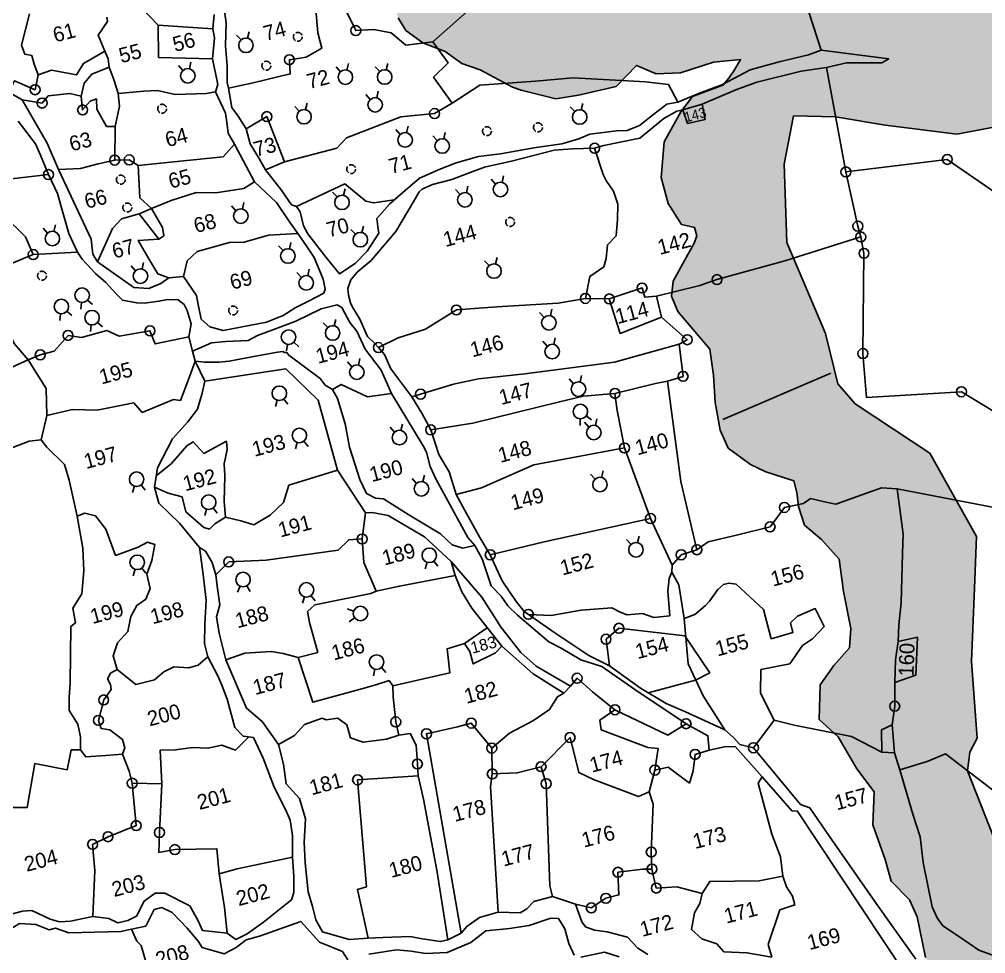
# Model space of a CAD drawing. Header units: metres. Extents: x 330208 to 336301, y 1796835 to 1802785.
# Drawn here: x 332961 to 334182, y 1799019 to 1800199 of the extents above; entities that cross this region are included whole.
import ezdxf
from ezdxf.enums import TextEntityAlignment as Align

# ---------------------------------------------------------------- set-up
doc = ezdxf.new("R2010")
doc.units = ezdxf.units.M
doc.header["$MEASUREMENT"] = 0
doc.linetypes.add('ACAD_ISO02W100', pattern=[15, 12, -3])
for name, color, linetype in [('OFF', 1, 'Continuous'), ('OTHERS', 1, 'Continuous'), ('POLY_HATCH', 12, 'Continuous'), ('POLY_PARCEL', 6, 'Continuous'), ('POLY_WATER', 4, 'Continuous'), ('SYM_ARROW', 1, 'Continuous'), ('SYM_STONE', 1, 'Continuous'), ('SYM_WELL', 1, 'Continuous'), ('TEXT_PARCEL', 7, 'Continuous')]:
    doc.layers.add(name, color=color, linetype=linetype)
doc.styles.get("Standard").update_dxf_attribs({"font": 'simplex.shx'})
doc.styles.add('TEXT_MAP', font='', dxfattribs={"height": 0.4})
doc.styles.get('TEXT_MAP').set_extended_font_data('Kruti Dev 050')
doc.dimstyles.get("Standard").update_dxf_attribs({"dimtxt": 0.18, "dimasz": 0.18, "dimexe": 0.18, "dimexo": 0.0625, "dimgap": 0.09, "dimtad": 0, "dimtih": 1, "dimtoh": 1, "dimdec": 4, "dimzin": 0, "dimdsep": 46, "dimtxsty": 'Standard', "dimcen": 0.09, "dimadec": 0, "dimazin": 0, "dimtfac": 1, "dimtdec": 4, "dimtofl": 0, "dimtmove": 0, "dimatfit": 3, "dimfxl": 0, "dimtolj": 1, "dimtzin": 0, "dimarcsym": 0})

# ---------------------------------------------------------------- blocks, each defined once
blk = doc.blocks.new('MOTWELL')
for points in [[(-0.154, 0.296), (-0.08, 0.155)], [(0.154, 0.296), (0.08, 0.155)]]:
    blk.add_lwpolyline(points)
blk.add_circle((0, 0), 0.174)
blk = doc.blocks.new('KACCHAWELL')
at = {"linetype": 'ACAD_ISO02W100', "ltscale": 0.03}
blk.add_circle((0, 0), 0.213, dxfattribs=at)
blk = doc.blocks.new('STONE')
blk.add_circle((0, 0), 0.0851)
blk = doc.blocks.new('GFG')
at = {"layer": 'POLY_HATCH'}
h = blk.add_hatch(dxfattribs=at)
h.set_pattern_fill('ZIGZAG', color=256, scale=30, style=0)
h.set_pattern_definition([(0, (2472.3993, 7146.2844), (3.75, 3.75), [3.75, -3.75]), (90, (2476.1493, 7146.2844), (-3.75, 3.75), [3.75, -3.75])])
h.paths.add_polyline_path([(2864.68, 7204.85), (2865.48, 7208.42), (2860.82, 7214.24), (2854.23, 7222.5), (2850.22, 7224.7), (2847.11, 7227.41), (2837.25, 7237.33), (2831.07, 7246.27), (2826.78, 7253.97), (2825.36, 7259.27), (2824.58, 7267.92), (2824.07, 7278.26), (2823.29, 7286.34), (2816.82, 7297.96), (2814.36, 7304.04), (2809.7, 7311.46), (2805.82, 7321.93), (2804.85, 7330.38), (2805.69, 7332.46), (2806.98, 7333.88), (2808.67, 7342.92), (2811.25, 7351.32), (2813.06, 7357.26), (2810.22, 7368.32), (2803.1, 7376.33), (2801.68, 7379.18), (2801.81, 7385.38), (2800.12, 7397.08), (2802.19, 7406.25), (2804.77, 7411.55), (2809.61, 7410.16), (2815.12, 7407.67), (2823.14, 7404.44), (2829.99, 7403.93), (2829.99, 7410.39), (2833.98, 7416.81), (2822.1, 7421.58), (2813.83, 7428.81), (2805.55, 7431.01), (2799.86, 7432.17), (2789.9, 7433.98), (2780.97, 7433.85), (2775.67, 7434.89), (2776.06, 7438.89), (2774.38, 7446.38), (2775.02, 7454.13), (2774.76, 7466.5), (2773.47, 7475.93), (2775.41, 7482.78), (2777.74, 7486.13), (2778.77, 7487.43), (2780.06, 7487.56), (2780.84, 7487.56), (2782, 7487.17), (2788.47, 7483.55), (2798.56, 7475.8), (2801.67, 7473.09), (2802.18, 7472.96), (2802.96, 7473.09), (2803.48, 7473.6), (2804.12, 7475.54), (2804.64, 7483.55), (2806.06, 7489.36), (2806.06, 7490.75), (2805.68, 7495.01), (2802.44, 7501.73), (2801.54, 7506.51), (2799.98, 7510.77), (2795.72, 7517.75), (2794.16, 7519.04), (2789.51, 7522.53), (2784.59, 7526.4), (2775.79, 7533.74), (2771, 7538.26), (2770.23, 7539.43), (2768.67, 7542.79), (2768.42, 7544.21), (2768.67, 7550.28), (2769.84, 7554.93), (2771.52, 7556.87), (2775.01, 7558.16), (2775.92, 7558.93), (2780.19, 7558.93), (2785.88, 7558.42), (2791.44, 7556.35), (2798.94, 7553.9), (2805.02, 7550.54), (2808, 7549.89), (2812.26, 7549.76), (2814.59, 7550.28), (2815.37, 7550.67), (2816.14, 7551.18), (2816.14, 7552.73), (2814.72, 7554.93), (2811.1, 7559.32), (2804.37, 7563.84), (2801.27, 7566.56), (2800.88, 7568.11), (2801.14, 7570.04), (2801.92, 7573.6), (2802.82, 7578.26), (2804.76, 7580.84), (2809.81, 7583.04), (2812.78, 7584.2), (2820.03, 7585.75), (2822.87, 7584.59), (2824.16, 7583.55), (2826.88, 7582.65), (2831.67, 7583.04), (2837.87, 7582.39), (2842.92, 7581.49), (2856.46, 7577.61), (2860.73, 7575.16), (2864.22, 7571.54), (2866.94, 7567.92), (2867.2, 7564.69), (2868.36, 7562.11), (2869.79, 7559.4), (2869.66, 7556.56), (2869.4, 7555.65), (2866.55, 7544.44), (2865.12, 7537.2), (2864.61, 7533.98), (2866.42, 7536.04), (2873.14, 7547.41), (2881.44, 7557.31), (2882.22, 7559.38), (2883.13, 7561.44), (2882.87, 7563.12), (2882.22, 7563.64), (2879.37, 7568.81), (2877.43, 7573.59), (2874.59, 7581.73), (2871.61, 7585.47), (2869.8, 7589.42), (2869.41, 7595.37), (2868.77, 7597.3), (2863.85, 7601.31), (2860.1, 7601.18), (2857.9, 7600.53), (2856.22, 7597.69), (2855.06, 7595.88), (2851.82, 7592.39), (2850.79, 7590.46), (2850.53, 7589.55), (2850.14, 7589.55), (2849.62, 7589.29), (2849.11, 7589.94), (2845.48, 7592.39), (2845.1, 7594.07), (2844.71, 7594.33), (2840.96, 7594.46), (2837.34, 7593.17), (2834.82, 7592.76), (2833.65, 7593.02), (2832.23, 7594.32), (2827.44, 7597.93), (2824.08, 7600.9), (2819.94, 7604.26), (2819.17, 7604.52), (2816.32, 7603.75), (2812.83, 7602.07), (2810.76, 7600.13), (2808.82, 7597.42), (2808.04, 7595.87), (2807.78, 7595.99), (2804.94, 7597.29), (2802.35, 7597.29), (2799.51, 7595.87), (2798.6, 7595.22), (2797.57, 7594.19), (2796.66, 7590.31), (2793.56, 7585.4), (2792.91, 7583.59), (2792.78, 7580.23), (2790.77, 7577.86), (2790, 7576.96), (2787.02, 7575.28), (2786.24, 7574.63), (2784.56, 7572.56), (2780.94, 7572.3), (2777.32, 7571.92), (2772.41, 7568.82), (2767.23, 7568.17), (2757.53, 7557.32), (2754.9, 7551.83), (2754.78, 7550.28), (2754.26, 7544.86), (2754.78, 7540.47), (2755.94, 7538.79), (2758.27, 7536.85), (2759.56, 7534.52), (2759.56, 7532.2), (2760.6, 7528.58), (2761.5, 7528.06), (2767.32, 7525.35), (2771.72, 7523.93), (2777.56, 7520.25), (2780.28, 7518.31), (2780.66, 7515.34), (2779.37, 7511.85), (2779.24, 7509.01), (2781.57, 7506.43), (2782.73, 7505.27), (2784.93, 7504.62), (2788.68, 7504.1), (2792.43, 7503.2), (2793.21, 7502.04), (2793.6, 7500.1), (2793.73, 7498.42), (2795.92, 7494.07), (2796.31, 7492.39), (2795.92, 7491.1), (2795.4, 7490.46), (2793.2, 7491.23), (2792.81, 7491.88), (2783.37, 7496.79), (2777.68, 7498.34), (2774.71, 7500.02), (2771.73, 7499.76), (2769.79, 7498.72), (2767.98, 7497.43), (2767.46, 7495.62), (2766.95, 7493.81), (2766.56, 7491.36), (2765.52, 7488.65), (2763.45, 7484.64), (2763.58, 7479.99), (2764.49, 7475.73), (2764.62, 7474.69), (2763.97, 7472.11), (2763.32, 7470.04), (2762.51, 7467.12), (2763.03, 7464.15), (2763.55, 7461.7), (2764.2, 7460.15), (2763.68, 7457.95), (2763.42, 7456.92), (2763.03, 7454.46), (2763.55, 7451.88), (2764.97, 7449.17), (2765.88, 7447.74), (2765.75, 7446.58), (2763.55, 7444.13), (2762.13, 7441.03), (2761.74, 7438.57), (2762, 7435.01), (2762.51, 7433.33), (2764.07, 7431.39), (2766.39, 7429.71), (2767.95, 7427.78), (2769.89, 7426.48), (2773.12, 7423.51), (2774.03, 7422.87), (2777.78, 7420.8), (2780.49, 7420.54), (2785.15, 7420.41), (2788.12, 7422.22), (2790.16, 7420.64), (2793, 7419.99), (2797.14, 7420.25), (2800.37, 7419.73), (2799.34, 7418.7), (2798.43, 7417.92), (2797.53, 7417.28), (2793.65, 7416.89), (2791.84, 7415.47), (2788.99, 7412.5), (2787.57, 7408.49), (2787.57, 7405.26), (2788.47, 7402.42), (2789.9, 7401.65), (2789.9, 7400.61), (2789.38, 7399.84), (2787.7, 7398.16), (2785.76, 7396.09), (2785.11, 7394.41), (2785.37, 7392.47), (2787.94, 7387.09), (2787.55, 7383.99), (2786.9, 7380.76), (2786.64, 7377.4), (2787.03, 7375.08), (2789.1, 7372.5), (2790.65, 7371.2), (2793.63, 7369.27), (2793.63, 7367.84), (2793.37, 7366.17), (2793.5, 7363.84), (2795.05, 7361.64), (2796.49, 7358.82), (2795.98, 7354.95), (2795.72, 7350.43), (2794.94, 7348.23), (2792.61, 7346.68), (2790.42, 7344.87), (2789.25, 7340.87), (2790.93, 7338.28), (2792.1, 7334.02), (2793.39, 7330.79), (2792.23, 7327.04), (2792.61, 7322.65), (2792.61, 7319.94), (2794.17, 7317.23), (2794.55, 7315.03), (2794.26, 7310.03), (2795.56, 7307.06), (2797.11, 7305.12), (2798.53, 7303.57), (2798.53, 7301.5), (2798.4, 7299.57), (2798.79, 7296.72), (2799.31, 7294.53), (2801.12, 7291.94), (2803.83, 7288.97), (2807.07, 7287.55), (2810.56, 7286.91), (2810.69, 7284.45), (2810.17, 7279.28), (2810.94, 7275.57), (2813.53, 7272.21), (2814.44, 7270.4), (2815.47, 7267.04), (2817.54, 7260.97), (2819.61, 7251.8), (2822.84, 7246.12), (2823.23, 7242.76), (2824.65, 7239.53), (2827.39, 7234.82), (2829.85, 7233.27), (2831.79, 7230.04), (2835.03, 7227.32), (2838, 7225), (2842.66, 7222.93), (2846.93, 7221.64), (2852.05, 7217.7), (2856.97, 7212.28), (2860.85, 7208.66)])
at = {"layer": 'OFF'}
for points in [[(2816.62, 7414.99), (2817.55, 7415.26)], [(2727.45, 7411.96), (2729.19, 7411.67)], [(2727.99, 7404.51), (2727.97, 7402.74)], [(2727.96, 7401.48), (2728.45, 7398.88)]]:
    blk.add_lwpolyline(points, dxfattribs=at)
at = {"layer": 'OTHERS'}
blk.add_lwpolyline([(2776.71, 7356.69), (2775.77, 7351.32), (2776.52, 7347.18), (2778, 7342.58)], dxfattribs=at)
at = {"layer": 'POLY_HATCH'}
for points in [[(2805.82, 7321.93), (2804.85, 7330.38), (2805.69, 7332.46), (2806.98, 7333.88), (2808.67, 7342.92), (2811.25, 7351.32), (2813.06, 7357.26), (2810.22, 7368.32), (2803.1, 7376.33), (2801.68, 7379.18), (2801.81, 7385.38), (2800.12, 7397.08), (2802.19, 7406.25), (2804.77, 7411.55), (2809.61, 7410.16), (2815.12, 7407.67), (2823.14, 7404.44), (2829.99, 7403.93)], [(2762, 7435.01), (2762.51, 7433.33), (2764.07, 7431.39), (2766.39, 7429.71), (2767.95, 7427.78), (2769.89, 7426.48), (2773.12, 7423.51), (2774.03, 7422.87), (2777.78, 7420.8), (2780.49, 7420.54), (2785.15, 7420.41), (2788.12, 7422.22), (2790.16, 7420.64), (2793, 7419.99), (2797.14, 7420.25), (2800.37, 7419.73), (2799.34, 7418.7), (2798.43, 7417.92), (2797.53, 7417.28), (2793.65, 7416.89), (2791.84, 7415.47), (2788.99, 7412.5), (2787.57, 7408.49), (2787.57, 7405.26), (2788.47, 7402.42), (2789.9, 7401.65), (2789.9, 7400.61), (2789.38, 7399.84), (2787.7, 7398.16), (2785.76, 7396.09), (2785.11, 7394.41), (2785.37, 7392.47), (2787.94, 7387.09), (2787.55, 7383.99), (2786.9, 7380.76), (2786.64, 7377.4), (2787.03, 7375.08), (2789.1, 7372.5), (2790.65, 7371.2), (2793.63, 7369.27), (2793.63, 7367.84), (2793.37, 7366.17), (2793.5, 7363.84), (2795.05, 7361.64), (2796.49, 7358.82), (2795.98, 7354.95), (2795.72, 7350.43), (2794.94, 7348.23), (2792.61, 7346.68), (2790.42, 7344.87), (2789.25, 7340.87), (2790.93, 7338.28), (2792.1, 7334.02), (2793.39, 7330.79), (2792.23, 7327.04), (2792.61, 7322.65), (2792.61, 7319.94), (2794.17, 7317.23), (2794.55, 7315.03), (2794.26, 7310.03)]]:
    blk.add_lwpolyline(points, dxfattribs=at)
at = {"layer": 'POLY_PARCEL'}
for points in [[(2719.42, 7446.79), (2717.54, 7443.39), (2717.62, 7442.25), (2718.39, 7441.89), (2718.43, 7440.83), (2718.54, 7439.47)], [(2728.26, 7444.04), (2728.22, 7443.51), (2726.72, 7442.21), (2726.99, 7440.15)], [(2732.55, 7444.12), (2733.95, 7441.53)], [(2749.33, 7444.2), (2749, 7442.64), (2748.55, 7441.31), (2749.33, 7439.42), (2751.56, 7439.19), (2752.79, 7438.97), (2752.23, 7435.74), (2752.23, 7433.85), (2750.11, 7433.29), (2748.11, 7433.51), (2747.77, 7431.85), (2743.2, 7431.96), (2740.19, 7432.07)], [(2765.27, 7431.18), (2762.04, 7431.62), (2760.7, 7433.51), (2758.81, 7434.41), (2756.69, 7434.85), (2756.24, 7437.19), (2756.8, 7438.97), (2757.13, 7443.09)], [(2733.95, 7441.53), (2733.03, 7437.78), (2739.22, 7435.96)], [(2740.18, 7439.42), (2733.95, 7441.53)], [(2714.6, 7438.34), (2715.64, 7439.5), (2717.74, 7437.83), (2718.54, 7439.47)], [(2718.54, 7439.47), (2720.24, 7439.59), (2722.99, 7438.28), (2724.15, 7439.39), (2726.99, 7440.15)], [(2726.99, 7440.15), (2727.13, 7439.16), (2726.99, 7438.17)], [(2722.88, 7435.67), (2721.66, 7436.33), (2719.07, 7436.72), (2718.14, 7436.07), (2715.92, 7437.06)], [(2726.99, 7438.17), (2724.78, 7437.91), (2723.61, 7437.09), (2722.88, 7435.67)], [(2726.99, 7438.17), (2727.16, 7436.47), (2727.25, 7434.85)], [(2765.27, 7431.18), (2770.62, 7433.85), (2775.59, 7437.52)], [(2813.57, 7436.86), (2812.29, 7434.11), (2811.2, 7429.04), (2809.64, 7424.7), (2810, 7418.31)], [(2725.9, 7431.11), (2724.89, 7431.4), (2724.3, 7433.68), (2724.55, 7434.88), (2723.76, 7434.82), (2722.62, 7434.03), (2722.88, 7435.67)], [(2725.9, 7431.11), (2726.99, 7433.34), (2727.25, 7434.85)], [(2727.25, 7434.85), (2730.28, 7434.35), (2731.88, 7434.01), (2733.82, 7433), (2737.44, 7432.16), (2738.58, 7432.05)], [(2724.8, 7427.24), (2725.9, 7431.11)], [(2765.61, 7423.5), (2764.27, 7427.06), (2766.39, 7428.28), (2765.27, 7431.18)], [(2710.53, 7428.51), (2716.69, 7427.59)], [(2717.99, 7427.89), (2720.59, 7427.32), (2722.78, 7427.32), (2724.8, 7427.24)], [(2724.8, 7427.24), (2726.49, 7426.82), (2727.33, 7425.89)], [(2740.97, 7426.84), (2743.76, 7427.61), (2744.43, 7421.83)], [(2727.58, 7420.5), (2726.57, 7422.1), (2727.33, 7425.89)], [(2727.33, 7425.89), (2732.73, 7425.05), (2737.45, 7424.29), (2739.16, 7425.42)], [(2765.61, 7423.5), (2769.4, 7424.72), (2775.97, 7423.5), (2780.43, 7422.72), (2788.68, 7420.04), (2791.24, 7419.04), (2791.8, 7416.7)], [(2712.47, 7418.8), (2712.11, 7421.11), (2710.22, 7424.26), (2707.3, 7423.94)], [(2744.43, 7421.83), (2750.89, 7421.83), (2752.34, 7422.72), (2759.25, 7423.5), (2763.27, 7422.83), (2765.61, 7423.5)], [(2740.31, 7420.43), (2738.88, 7420), (2735.51, 7420.34), (2733.23, 7421.01), (2730.11, 7420.84), (2727.58, 7420.5)], [(2744.43, 7421.83), (2741.98, 7421.49)], [(2725.98, 7420.25), (2723.79, 7420.25), (2722.44, 7419.41), (2719.71, 7415.99)], [(2727.58, 7420.5), (2725.98, 7420.25)], [(2725.98, 7420.25), (2727.5, 7416.72)], [(2727.5, 7416.72), (2728.17, 7416.97), (2728.26, 7417.98), (2727.58, 7420.5)], [(2707.02, 7415.55), (2708, 7416.77), (2708.73, 7418.31), (2712.47, 7418.8)], [(2712.47, 7418.8), (2717.67, 7417.74)], [(2744.44, 7416.28), (2750.73, 7417.44), (2752.63, 7414.8), (2753.48, 7414.34), (2755.95, 7414.06)], [(2727.5, 7416.72), (2725.06, 7417.22), (2725.73, 7414.78), (2726.32, 7412.76), (2727.45, 7411.96)], [(2707.02, 7415.55), (2706.73, 7413.53), (2706.66, 7412.33), (2707.19, 7411.07), (2707.53, 7409.07), (2708.67, 7406.78)], [(2794.54, 7415.72), (2794.45, 7413.85), (2792.26, 7413.94), (2792.13, 7415.64)], [(2809.12, 7403.46), (2810.06, 7416.17)], [(2743.77, 7413.13), (2740.31, 7413.85), (2737.28, 7413.77), (2735.59, 7414.19), (2731.55, 7414.11), (2730.11, 7413.35), (2729.19, 7411.67)], [(2780.75, 7413.91), (2780.93, 7410.6), (2781.12, 7409.73), (2781.61, 7408.37), (2781.71, 7406.71), (2781.22, 7404.96), (2780.54, 7403.11), (2779.27, 7402.33), (2778.69, 7400.78), (2778.2, 7399.9), (2776.25, 7399.22), (2775.08, 7396.79)], [(2694.82, 7408.27), (2696.41, 7407.79), (2698.53, 7406.15), (2699.98, 7406.88), (2703.17, 7406.54), (2705, 7406.15), (2708.67, 7406.78)], [(2708.67, 7406.78), (2710.21, 7406.97), (2711.95, 7406.97), (2714.02, 7408.37), (2715.52, 7407.7), (2718.66, 7407.74), (2719.94, 7406.73), (2723.65, 7406.39), (2723.84, 7404.71), (2727.99, 7404.51)], [(2708.67, 7406.78), (2709.86, 7402.89), (2709.12, 7399.76)], [(2727.97, 7402.74), (2727.96, 7401.48)], [(2808.85, 7395.48), (2808.85, 7396.81), (2809.12, 7403.46)], [(2809.12, 7403.46), (2821.25, 7401.81), (2828.3, 7393.56), (2839.52, 7385), (2843.52, 7386.06), (2848.18, 7386.86), (2852.44, 7386.59), (2854.17, 7386.86), (2856.7, 7388.46), (2858.29, 7388.39)], [(2707.72, 7397.1), (2706.26, 7397.3), (2701.87, 7396.83), (2699.8, 7397.7), (2696.74, 7400.69), (2696.04, 7402.07)], [(2709.12, 7399.76), (2712.25, 7399.65), (2715.09, 7398.81), (2719.57, 7398.54), (2720.26, 7397.18), (2724.26, 7397.7), (2725.05, 7397.39), (2726.84, 7399.86), (2727.96, 7401.48)], [(2727.96, 7401.48), (2727.96, 7401.48)], [(2709.12, 7399.76), (2707.72, 7397.1)], [(2722.76, 7379.79), (2721.18, 7383.22), (2719.39, 7386.15), (2719.39, 7388.16), (2720.32, 7390.3), (2722.97, 7393.2), (2725.27, 7394.7), (2726.77, 7395.84), (2727.77, 7397.56), (2728.45, 7398.88)], [(2775.08, 7396.79), (2771.77, 7397.08), (2764.56, 7398.54), (2759.78, 7399.41), (2755.6, 7398.15), (2752.19, 7397.95), (2749.6, 7397.45)], [(2709.53, 7387.14), (2709.73, 7391.58), (2709.64, 7393.52), (2708.15, 7396.07), (2707.72, 7397.1)], [(2775.08, 7396.79), (2777.83, 7396)], [(2783.37, 7394.87), (2782.01, 7395.11), (2781.96, 7396.27), (2777.83, 7396)], [(2777.83, 7396), (2778.03, 7391.68), (2783.3, 7392.3)], [(2783.37, 7394.87), (2788.73, 7394.77), (2790.89, 7394.94), (2799.31, 7395.06), (2808.85, 7395.48)], [(2827.53, 7355.41), (2827.01, 7356.69), (2820.09, 7368.93), (2818.97, 7371.14), (2815.77, 7374.46), (2804.59, 7376.73), (2805.52, 7381.91), (2808.72, 7393.48), (2808.85, 7395.48)], [(2743, 7394.01), (2744.17, 7394.32), (2746.81, 7392.08), (2749.69, 7391.75)], [(2783.37, 7394.87), (2783.3, 7392.3)], [(2719.93, 7389.39), (2722.1, 7390.38), (2724.39, 7391.96), (2725.24, 7392.23), (2726.13, 7390.54), (2729.13, 7391.26), (2728.95, 7390.29), (2728.16, 7388.71), (2727.9, 7387.31), (2727.02, 7384.33), (2726.67, 7382.48)], [(2783.3, 7392.3), (2785.61, 7388.89), (2784.53, 7388.62)], [(2784.53, 7388.62), (2776.5, 7388.54), (2765.76, 7389.92), (2760.22, 7390.76), (2757.19, 7390.92), (2753.05, 7390.76), (2751.97, 7390.72)], [(2784.53, 7388.62), (2784, 7384.78), (2782.04, 7384.72)], [(2726.67, 7382.48), (2725.26, 7382.05), (2724.47, 7381.61), (2723.86, 7381.96), (2722.28, 7384.33), (2722.28, 7386.17), (2720.78, 7387.05), (2719.39, 7388.16)], [(2702.75, 7359.98), (2703.18, 7361.48), (2703.23, 7363.05), (2702.66, 7364.89), (2703.08, 7366.41), (2703.6, 7368.03), (2705.44, 7374.58), (2706.07, 7374.85), (2706.22, 7376.63), (2707.69, 7378.02), (2708.64, 7380.64), (2709.22, 7383.27), (2709.53, 7387.14)], [(2709.53, 7387.14), (2710.53, 7387.25), (2711.68, 7386.62), (2712.47, 7384.79), (2712.79, 7381.43), (2715.67, 7381.69), (2716.88, 7382.01), (2717.67, 7381.48), (2716.83, 7379.75), (2715.83, 7378.29), (2715.78, 7376.56), (2714.94, 7375.46), (2713.73, 7374.98), (2712.68, 7373.88), (2711.89, 7372.23), (2710.31, 7371.24), (2709.42, 7369.87), (2709.47, 7368.17)], [(2753.13, 7386.32), (2758.21, 7385.81), (2768.89, 7385.62), (2771.84, 7385.54), (2775.59, 7384.89)], [(2726.67, 7382.48), (2728.34, 7381.61), (2729.74, 7380.73), (2731.94, 7381.34), (2733.87, 7382.4), (2735.02, 7384.24), (2741.11, 7384.52)], [(2775.02, 7378.28), (2775.31, 7382.86), (2775.59, 7384.89)], [(2775.59, 7384.89), (2780.57, 7384.78), (2782.04, 7384.72)], [(2782.04, 7384.72), (2780.51, 7372.68), (2780.29, 7364.28)], [(2741.85, 7375.78), (2743.04, 7378.69)], [(2754.12, 7378.06), (2757.22, 7378.05), (2764, 7379.09), (2775.02, 7378.28)], [(2775.87, 7369.31), (2775.02, 7378.28)], [(2723.82, 7376.11), (2725.69, 7377.22), (2730.07, 7376.29), (2738.73, 7375.22), (2738.73, 7375.22), (2740.27, 7376.11), (2741.85, 7375.78)], [(2741.85, 7375.78), (2741.31, 7372.99), (2741.88, 7369.31)], [(2756.2, 7370.02), (2762.83, 7369.86), (2775.87, 7369.31)], [(2730.81, 7364.02), (2733.22, 7364), (2733.2, 7367.71), (2733.29, 7369.05), (2734.36, 7369.62), (2741.19, 7369.19), (2741.88, 7369.31)], [(2741.88, 7369.31), (2744.72, 7369.19), (2751.51, 7368.68)], [(2776.95, 7363.26), (2775.87, 7369.31)], [(2709.47, 7368.17), (2708.58, 7367.95), (2708.08, 7367.39), (2708.24, 7366.66), (2708.18, 7366.03), (2706.98, 7365.06), (2705.75, 7362.86), (2705.82, 7361.82), (2706.79, 7361.41), (2707.95, 7359.92), (2707.95, 7358.88), (2707.49, 7358.2)], [(2720.38, 7366.87), (2719, 7366.19), (2717.84, 7366.16), (2716.14, 7366.76), (2714.82, 7366.47), (2713.49, 7365.85), (2711.17, 7365.85), (2709.47, 7368.17)], [(2805.36, 7365.2), (2803.55, 7365.81), (2801.68, 7365.64), (2797.78, 7365.3), (2796.53, 7365.92), (2795.01, 7366.71), (2794.04, 7366.37), (2792.85, 7366.43), (2791.72, 7366.49), (2789.46, 7364.68), (2785.49, 7364.73), (2781.82, 7364.85), (2780.29, 7364.28)], [(2722.35, 7365.96), (2724.74, 7366.14), (2727.86, 7365.55), (2729.19, 7364.95), (2730.81, 7364.02)], [(2780.29, 7364.28), (2778.31, 7364.17), (2776.95, 7363.26)], [(2800.79, 7347.46), (2801.37, 7349.41), (2802.31, 7351.87), (2803.99, 7357.54), (2804.64, 7359.78), (2804.93, 7361.87), (2805.36, 7365.2)], [(2805.36, 7365.2), (2818.09, 7359.06), (2826.29, 7355.15), (2827.53, 7355.41)], [(2740.88, 7357.82), (2740.63, 7358.56), (2739.11, 7358.49), (2737.52, 7358.42), (2731.15, 7358.38), (2730.81, 7364.02)], [(2776.71, 7362.45), (2776.95, 7363.26)], [(2758.79, 7361.96), (2761.4, 7361.14), (2765.04, 7360.83), (2768.64, 7360.17), (2769.5, 7359.39), (2770.22, 7358.86), (2772.01, 7358.55), (2773.23, 7357.75), (2775.12, 7357.47), (2775.65, 7360.39), (2776.21, 7361.78), (2776.71, 7362.45)], [(2776.71, 7362.45), (2777.1, 7360.75), (2776.71, 7356.69), (2778.08, 7356.83), (2779.59, 7357.55), (2780.15, 7357.93), (2781.49, 7359.02), (2782.3, 7359.44), (2782.96, 7359.41), (2783.77, 7359.07), (2786.19, 7355.32), (2786.17, 7351.68), (2788.84, 7351.74), (2788.87, 7352.94), (2789.91, 7353.5), (2792.19, 7353.83), (2792.69, 7351.5), (2790.94, 7350.41), (2789.6, 7349.94), (2787.54, 7348.23), (2784.03, 7348.43), (2783.25, 7345.7), (2784.01, 7342.19)], [(2750.51, 7360.55), (2753.62, 7361.65)], [(2673.07, 7339.03), (2674.58, 7340.09), (2676.87, 7342.24), (2680.16, 7346.1), (2681.92, 7346.03), (2682.14, 7347.73), (2682.79, 7349.21), (2684.09, 7350.4), (2684.92, 7351.76), (2685.22, 7353.41), (2685.63, 7354.77), (2686.82, 7355.72), (2689.42, 7356.13), (2692.21, 7355.66), (2694.81, 7354.95), (2697.07, 7359.8), (2700.62, 7358.09), (2701.69, 7360.28), (2702.75, 7359.98)], [(2702.75, 7359.98), (2703.17, 7359.03), (2705.54, 7358.56), (2707.49, 7358.2)], [(2740.88, 7357.82), (2747.92, 7357.59), (2748.32, 7360.44), (2750.51, 7360.55)], [(2750.51, 7360.55), (2750.88, 7359.46), (2750.88, 7357.91), (2753.79, 7358.51), (2754.73, 7359.11)], [(2707.49, 7358.2), (2707.73, 7356.02), (2707.73, 7354.54)], [(2711.16, 7353.56), (2711.99, 7357.52), (2713.77, 7357.1), (2715.8, 7356.84), (2717.58, 7356.27), (2719.3, 7356.21), (2720.71, 7355.22), (2722.66, 7356.33)], [(2740.07, 7351.95), (2740.14, 7353.57), (2740.6, 7356.54), (2740.88, 7357.82)], [(2766.62, 7353.49), (2767.02, 7356.7), (2768.85, 7357.57), (2776.27, 7354.68), (2778, 7349.63), (2776.13, 7349.2), (2770.26, 7349.21)], [(2725.87, 7354.56), (2728, 7355.09), (2729.48, 7356.08), (2731.71, 7356.26), (2732.14, 7355.94), (2733.52, 7355.77), (2734.37, 7354.74), (2734.4, 7353.11), (2735.75, 7352.23), (2738.54, 7351.84), (2740.07, 7351.95)], [(2707.73, 7354.54), (2706.9, 7349.51), (2703.29, 7349.09), (2701.27, 7348.68), (2700.74, 7345.57), (2699.08, 7340.3)], [(2711.16, 7353.56), (2707.73, 7354.54)], [(2715.02, 7341.38), (2715.54, 7344.35), (2710.64, 7345.55), (2708.71, 7345.71), (2709.38, 7348), (2711.16, 7353.56)], [(2761.47, 7352.37), (2762.48, 7353.07), (2763.86, 7351.02), (2765.89, 7348.25)], [(2741.06, 7346.64), (2741.35, 7348.03), (2741.79, 7350.23), (2741.43, 7351.77), (2740.07, 7351.95)], [(2750.45, 7347.59), (2752.97, 7348.78), (2756.13, 7349.49), (2758.33, 7350.27), (2759.64, 7351.51), (2760.47, 7351.76)], [(2741.22, 7327.11), (2743.33, 7351.25), (2747.15, 7351.11), (2748.84, 7351.11), (2750.45, 7347.59)], [(2730.3, 7329.39), (2730.57, 7335.35), (2731.67, 7335.35), (2733.94, 7348.03), (2741.06, 7346.64)], [(2768.67, 7340.04), (2769.7, 7342.46), (2768.53, 7342.9), (2763.68, 7346.34), (2763.83, 7347.52), (2765.89, 7348.25)], [(2765.89, 7348.25), (2771.24, 7343.7), (2773.7, 7344.46)], [(2750.45, 7347.59), (2749.72, 7344.58)], [(2800.79, 7347.46), (2803.17, 7347.37), (2801.8, 7343.05), (2799.13, 7342.84)], [(2799.13, 7342.84), (2799.92, 7345.44), (2800.79, 7347.46)], [(2741.06, 7346.64), (2740.99, 7343.78), (2740.33, 7335.13), (2739.48, 7326.75)], [(2755.59, 7343.93), (2759.84, 7346.42), (2759.77, 7342.09), (2761.26, 7340.85), (2765.96, 7337.48), (2767.35, 7337.7)], [(2749.72, 7344.58), (2749.13, 7343.19), (2746.18, 7328.4)], [(2749.72, 7344.58), (2752.65, 7343.93), (2755.59, 7343.93)], [(2755.59, 7343.93), (2755.66, 7341.8), (2752.95, 7329.85), (2752.92, 7328.54)], [(2780.77, 7339.61), (2784.01, 7342.19)], [(2784.01, 7342.19), (2786.18, 7340.96), (2792.47, 7337.93), (2795.51, 7335.18)], [(2797.53, 7338), (2798.4, 7340.09), (2799.13, 7342.84)], [(2715.02, 7341.38), (2714.6, 7337.32), (2714.15, 7334.28)], [(2724.03, 7341.07), (2717.26, 7341.43), (2715.02, 7341.38)], [(2768.67, 7340.04), (2767.35, 7337.7)], [(2775.58, 7340.7), (2773.81, 7340.63), (2773.08, 7338.79), (2772.27, 7337.48), (2770.29, 7339.97), (2768.67, 7340.04)], [(2703.17, 7337.66), (2703.42, 7336.13), (2703.8, 7335.49), (2703.91, 7330.63)], [(2767.35, 7337.7), (2767.43, 7336.16), (2765.74, 7330.66), (2765.3, 7328.68)], [(2795.51, 7335.18), (2796.15, 7337.75), (2797.53, 7338)], [(2796.96, 7334.68), (2797.53, 7338)], [(2780.24, 7323.83), (2780.54, 7326.15), (2780.24, 7329.05), (2780.24, 7335.35), (2780.88, 7335.96)], [(2795.51, 7335.18), (2796.96, 7334.68)], [(2796.96, 7334.68), (2797.05, 7332.55)], [(2840.47, 7311.93), (2838.87, 7313.17), (2837.49, 7312.66), (2830.65, 7315.98), (2824.02, 7319.6), (2822.54, 7319.85), (2812.94, 7324.29), (2807.67, 7326.74), (2802.82, 7333.01), (2800.47, 7332.71), (2797.05, 7332.55)], [(2797.05, 7332.55), (2797.2, 7327.05), (2797.36, 7324.19), (2796.9, 7321.14), (2796.58, 7315.7), (2796.84, 7314.27), (2797.25, 7313.2), (2798.83, 7311.41), (2800.67, 7309.27), (2803.06, 7307.59), (2804.9, 7307.29), (2806.64, 7306.52), (2807.5, 7305.55), (2808.37, 7303.92), (2809.75, 7299.35), (2810.16, 7297.26), (2810.97, 7295.99), (2813.07, 7294.46), (2814.75, 7292.88), (2816.05, 7290.85)], [(2765.3, 7328.68), (2764.2, 7328.97), (2761.26, 7329.34), (2760.68, 7326.7), (2759.06, 7326.7), (2757.08, 7326.04), (2755.37, 7326.93)], [(2765.3, 7328.68), (2765.22, 7326.34), (2767.64, 7325.86), (2770.36, 7324.31)], [(2770.36, 7324.31), (2771.62, 7325.47), (2777.34, 7324.02), (2780.24, 7323.83)], [(2770.36, 7324.31), (2769.78, 7323.24), (2768.9, 7322.31), (2768.02, 7320.46), (2768.95, 7319.05), (2770.51, 7318.02), (2771.1, 7316.9), (2773.73, 7316.08), (2776.46, 7314.79)], [(2776.46, 7314.79), (2776.46, 7316.38), (2778.85, 7320.04), (2780.76, 7320.14), (2780.76, 7321.24), (2780.32, 7322.51), (2780.24, 7323.83)]]:
    blk.add_lwpolyline(points, dxfattribs=at)
blk.add_lwpolyline([(2727.96, 7401.48), (2727.96, 7401.48)], close=True, dxfattribs=at)
at = {"layer": 'POLY_WATER'}
for points in [[(2740.76, 7441.05), (2740.18, 7439.42), (2740.09, 7438.36), (2739.22, 7435.96), (2739.06, 7432.82), (2738.58, 7432.05), (2739.06, 7429.27), (2738.96, 7428.21), (2738.77, 7426.87), (2739.16, 7425.42), (2740.31, 7420.43), (2742.23, 7417.36), (2743.1, 7414.86), (2743.77, 7413.13), (2744.35, 7411.5), (2744.93, 7409.86), (2745.31, 7407.08), (2745.22, 7405.83), (2744.93, 7405.44), (2742.91, 7404.96), (2741.18, 7404.58), (2739.54, 7404.1), (2737.43, 7403.81), (2732.14, 7404.2)], [(2742.21, 7442.2), (2741.93, 7439.73), (2741.13, 7437.06), (2740.72, 7434.72), (2740.21, 7432.77), (2740.19, 7432.07), (2739.97, 7429.74), (2740.45, 7428.54), (2740.97, 7426.84), (2741, 7424.97), (2741.6, 7422.9), (2741.98, 7421.49), (2743.16, 7418.71), (2743.92, 7416.64), (2744.44, 7416.28), (2744.68, 7415.56), (2744.65, 7413.86), (2744.93, 7412.79), (2745.61, 7411.15), (2746.29, 7409.48), (2747.36, 7407.16), (2749.48, 7407.88), (2751.24, 7408.96), (2753.15, 7410.67), (2753.23, 7411.51), (2753.35, 7412.43), (2755.31, 7413.74), (2756.51, 7414.34), (2759.57, 7415.82), (2762.08, 7416.22), (2764.28, 7416.46), (2767.03, 7416.5), (2769.67, 7416.14), (2773.7, 7415.82), (2777.09, 7415.42), (2779.21, 7415.46), (2780.61, 7415.7), (2783.82, 7415.26), (2785.06, 7414.98), (2786.65, 7415.18), (2788.65, 7416.02), (2790.45, 7416.82), (2791.8, 7416.7), (2794.44, 7417.06), (2797.43, 7417.33), (2801.18, 7418.21), (2804.77, 7418.25), (2808.36, 7418.17), (2810, 7418.31), (2817.55, 7415.26)], [(2727.99, 7404.51), (2728.64, 7405.95), (2728.57, 7407.61), (2728.43, 7408.37), (2727.88, 7409.13), (2726.64, 7409.47), (2725.6, 7409.54), (2723.88, 7409.75), (2722.98, 7410.02), (2721.39, 7410.78), (2720.84, 7411.75), (2720.01, 7413.33), (2719.11, 7414.71), (2718, 7416.78), (2717.67, 7417.74), (2717.24, 7420.16), (2717.17, 7423.34), (2717.17, 7425.13), (2716.69, 7427.59), (2716.34, 7430.08), (2716.14, 7431.53), (2714.82, 7434.7)], [(2713.84, 7447.86), (2713.5, 7445.99), (2713.36, 7445.17), (2713.36, 7442.89), (2713.78, 7439.65), (2714.6, 7438.34), (2715.92, 7437.06), (2717.5, 7431.27), (2717.99, 7427.89), (2719.65, 7418.82), (2719.37, 7417.03), (2719.71, 7415.99), (2723.1, 7411.89), (2724.83, 7411.34), (2726.35, 7411.55), (2727.45, 7411.96)], [(2816.62, 7414.99), (2812.55, 7416.09), (2810.06, 7416.17), (2807.02, 7416.5), (2801.55, 7416.59), (2798.9, 7416.35), (2794.54, 7415.72), (2792.13, 7415.64), (2791.39, 7415.7), (2789.67, 7415.22), (2786.28, 7413.67), (2783.7, 7413.85), (2781.88, 7413.94), (2780.75, 7413.91), (2778.16, 7414.5), (2775.99, 7414.92), (2770.89, 7414.95), (2767.41, 7415.07), (2765.27, 7414.89), (2763.25, 7414.65), (2760.84, 7414.68), (2759.52, 7414.46), (2759.1, 7414.23), (2758.18, 7413.34), (2755.18, 7410.36), (2751.42, 7407.74), (2749.43, 7406.82), (2748.47, 7406.14), (2747.85, 7405.22), (2747.73, 7404.45), (2747.73, 7403.5), (2747.85, 7402.93), (2748.32, 7401.31), (2748.68, 7399.05), (2749.3, 7398.04), (2749.6, 7397.45), (2750.1, 7396.44), (2750.37, 7394.62), (2751.97, 7390.72), (2752.6, 7388.52), (2753.13, 7386.32), (2753.31, 7383.23), (2753.97, 7380.89), (2754.12, 7378.06), (2754.71, 7375.55), (2755.51, 7372.34), (2756.2, 7370.02), (2756.8, 7366.64), (2757.75, 7363.82), (2758.4, 7362.43), (2761.21, 7359.11), (2764.54, 7355.33), (2766.62, 7353.49), (2769.52, 7349.97), (2772.02, 7347.41), (2773.98, 7345.84), (2778, 7342.58), (2778.78, 7341.42), (2779.28, 7340.41), (2780.77, 7339.61), (2784.47, 7331.59), (2785.45, 7330.91), (2786.85, 7326.99), (2790.27, 7317.64), (2793.11, 7310.16)], [(2729.19, 7411.67), (2730.11, 7409.06), (2730.03, 7407.96), (2729.94, 7406.19), (2730.7, 7405.01), (2732.14, 7404.2)], [(2791.45, 7308.72), (2783.89, 7330.98), (2783.32, 7331.07), (2780.88, 7335.96), (2778.69, 7340.33), (2777.46, 7340.61), (2775.58, 7340.7), (2775.86, 7342.39), (2773.7, 7344.46), (2768.81, 7350), (2765.71, 7353.66), (2763.45, 7355.07), (2761.55, 7357.02), (2760.33, 7358.14), (2757.5, 7362.18), (2756.66, 7363.59), (2756.19, 7364.91), (2755.34, 7366.41), (2755.15, 7369.79), (2754.68, 7371.58), (2754.12, 7372.7), (2752.24, 7380.5), (2751.95, 7382.07), (2751.95, 7383.86), (2751.76, 7384.7), (2749.69, 7391.75), (2749.22, 7394.75), (2748, 7397.66), (2747.62, 7400.01), (2747.06, 7401.23), (2746.59, 7403.21), (2746.12, 7403.68), (2744.14, 7403.68), (2740.85, 7403.02), (2737.93, 7402.74), (2735.96, 7402.55), (2734.74, 7402.27), (2732.1, 7402.83), (2730.41, 7403.11), (2727.97, 7402.74)], [(2727.96, 7401.48), (2727.96, 7401.48), (2729.01, 7401.09), (2729.76, 7400.91), (2730.71, 7400.62), (2731.91, 7400.46), (2734.89, 7400.23), (2737.77, 7399.99), (2738.4, 7399.92), (2738.58, 7399.76), (2738.82, 7399.68), (2738.97, 7399.31), (2741.88, 7395.64), (2742.28, 7394.73), (2743, 7394.01), (2743.3, 7392.79), (2743.41, 7389.63), (2743.2, 7386.78), (2743.42, 7382.75), (2743.73, 7380.92), (2744.65, 7380.1), (2745.56, 7379.79), (2748.01, 7377.14), (2751.07, 7373.98), (2752.09, 7372.35), (2753.22, 7371.64), (2754.68, 7371.58)], [(2728.45, 7398.88), (2738.24, 7397.84), (2741.01, 7393.2), (2741.11, 7384.52), (2743.04, 7378.69), (2743.83, 7378.54), (2745.56, 7377.7), (2749.12, 7374.11), (2751.47, 7370.44), (2752.26, 7368.77), (2753.94, 7365.36), (2755.23, 7361.26), (2756.76, 7357.75), (2758.1, 7355.71), (2761.47, 7352.37)], [(2689.69, 7343.1), (2691.12, 7343.1), (2692.19, 7342.88), (2694.06, 7341.31), (2695.06, 7340.74), (2696.35, 7340.45), (2699.08, 7340.3), (2700.86, 7339.59), (2701.79, 7338.8), (2703.01, 7338.8), (2704.15, 7339.02), (2705.51, 7340.52), (2707.02, 7341.09), (2708.16, 7340.81), (2710.64, 7338.57), (2711.14, 7336.57), (2711.36, 7335.35), (2714.15, 7334.28), (2714.94, 7333.28), (2716.44, 7333.56), (2718.66, 7334.42), (2721.24, 7335.56), (2722.6, 7336.14), (2723.1, 7336.92), (2723.6, 7338.78), (2724.03, 7341.07), (2724.68, 7343.58), (2724.89, 7345.44), (2724.68, 7346.72), (2724.03, 7349.73), (2723.68, 7353.42), (2723.17, 7356.14), (2722.03, 7356.57), (2721.31, 7357.85), (2721.31, 7361.36), (2721.1, 7363.15), (2720.95, 7364.36), (2720.38, 7366.87), (2720.38, 7368.51), (2721.03, 7370.73), (2721.9, 7373.49), (2722.4, 7376.86), (2722.76, 7379.79)], [(2722.76, 7379.79), (2723.33, 7379.19), (2723.77, 7377.63), (2723.82, 7376.11), (2723.6, 7374.77), (2723.33, 7372.51), (2722.61, 7371.22), (2722.39, 7369.26), (2722.35, 7365.96), (2723.28, 7359.73), (2724.67, 7357.72), (2725.87, 7354.56), (2725.83, 7352.1), (2725.56, 7349.76), (2726.63, 7347.66), (2726.72, 7345.12), (2725.83, 7342.44), (2725.34, 7340.03), (2724.8, 7336.57), (2724.85, 7334.74), (2724.8, 7333.09), (2725.21, 7331.49), (2728.06, 7329.79), (2730.3, 7329.39), (2732.04, 7328.99), (2735.21, 7328.27), (2736.55, 7327.65), (2738.59, 7326.75), (2739.48, 7326.75), (2741.22, 7327.11), (2742.11, 7327.69), (2743.85, 7328.36), (2746.18, 7328.4), (2748.68, 7327.64), (2749.57, 7327.91), (2750.64, 7328.54), (2752.92, 7328.54), (2755.37, 7326.93), (2755.55, 7324.7), (2755.82, 7324.03), (2756.78, 7323.37), (2758.18, 7322.76), (2760.37, 7321.54), (2761.24, 7319.96), (2762.2, 7318.91)], [(2760.47, 7351.76), (2757.5, 7354.92), (2754.73, 7359.11), (2752.41, 7364.4), (2751.77, 7366.62), (2751.51, 7368.68), (2751.47, 7370.44)], [(2760.47, 7351.76), (2761.47, 7352.37)], [(2688.64, 7341.24), (2690.39, 7341.77), (2692.23, 7341.15), (2693.63, 7340.1), (2694.41, 7340.1), (2695.82, 7339.14), (2701.86, 7337.74), (2703.17, 7337.66), (2704.92, 7337.57), (2706.41, 7339.23), (2707.37, 7339.23), (2708.42, 7338.36), (2709.65, 7336.08), (2710.52, 7334.25), (2710.79, 7333.37), (2713.15, 7331.97), (2714.73, 7332.32), (2716.13, 7332.93), (2717.79, 7332.93), (2723.04, 7333.37), (2724.56, 7330.38), (2726.93, 7328.63), (2727.28, 7327.49)], [(2729.9, 7327.49), (2733.23, 7327.14), (2734.89, 7326.53), (2736.47, 7325.83), (2739.01, 7325.3), (2742.07, 7325.74), (2744.17, 7326.62), (2747, 7326.17), (2749.36, 7325.91), (2752.08, 7326.09), (2752.95, 7325.82), (2753.39, 7324.43), (2753.39, 7322.59), (2753.65, 7321.1)], [(2754.35, 7320.67), (2757.24, 7320.49), (2758.82, 7319.53)]]:
    blk.add_lwpolyline(points, dxfattribs=at)
blk.add_lwpolyline([(2727.97, 7402.74), (2727.97, 7402.74), (2727.97, 7402.74)], close=True, dxfattribs=at)
at = {"layer": 'SYM_STONE', "xscale": 7, "yscale": 7, "zscale": 7}
for p in [(2717.74, 7437.83), (2718.14, 7436.07), (2756.69, 7434.85), (2722.62, 7434.03), (2748.11, 7433.51), (2716.69, 7427.59), (2724.8, 7427.24), (2743.76, 7427.61), (2726.49, 7426.82), (2763.27, 7422.83), (2712.47, 7418.8), (2780.75, 7413.91), (2714.02, 7408.37), (2710.21, 7406.97), (2723.65, 7406.39), (2809.12, 7403.46), (2821.25, 7401.81), (2759.78, 7399.41), (2749.6, 7397.45), (2775.08, 7396.79), (2777.83, 7396), (2781.96, 7396.27), (2808.85, 7396.81), (2790.89, 7394.94), (2808.85, 7395.48), (2808.72, 7393.48), (2753.05, 7390.76), (2785.61, 7388.89), (2753.13, 7386.32), (2775.59, 7384.89), (2784, 7384.78), (2805.52, 7381.91), (2775.02, 7378.28), (2725.69, 7377.22), (2741.85, 7375.78), (2815.77, 7374.46), (2756.2, 7370.02), (2775.87, 7369.31), (2791.72, 7366.49), (2706.98, 7365.06), (2778.31, 7364.17), (2780.29, 7364.28), (2789.46, 7364.68), (2705.75, 7362.86), (2758.79, 7361.96), (2767.02, 7356.7), (2768.85, 7357.57), (2707.73, 7354.54), (2740.14, 7353.57), (2762.48, 7353.07), (2743.33, 7351.25), (2748.84, 7351.11), (2701.27, 7348.68), (2703.29, 7349.09), (2706.9, 7349.51), (2709.38, 7348), (2733.94, 7348.03), (2741.35, 7348.03), (2750.45, 7347.59), (2765.89, 7348.25), (2759.84, 7346.42), (2710.64, 7345.55), (2749.72, 7344.58), (2755.59, 7343.93), (2773.7, 7344.46), (2755.66, 7341.8), (2773.81, 7340.63), (2768.67, 7340.04), (2780.77, 7339.61), (2798.4, 7340.09), (2765.74, 7330.66), (2761.26, 7329.34), (2765.3, 7328.68), (2759.06, 7326.7), (2757.08, 7326.04), (2765.22, 7326.34)]:
    blk.add_blockref('STONE', p, dxfattribs=at)
at = {"layer": 'SYM_WELL'}
for name, p, xscale, yscale, zscale in [('MOTWELL', (2743.52, 7436.51), 5, 5, 5), ('MOTWELL', (2735.85, 7434.76), 5, 5, 5), ('KACCHAWELL', (2749.78, 7435.91), 2.5, 2.5, 2.5), ('KACCHAWELL', (2745.26, 7433.52), 2.5, 2.5, 2.5), ('KACCHAWELL', (2731.87, 7431.74), 2.5, 2.5, 2.5), ('MOTWELL', (2754.06, 7429.78), 5, 5, 5), ('MOTWELL', (2758.61, 7428.59), 5, 5, 5), ('MOTWELL', (2748.06, 7426.46), 5, 5, 5), ('MOTWELL', (2756.66, 7425.66), 5, 5, 5), ('KACCHAWELL', (2724.91, 7424.79), 2.5, 2.5, 2.5), ('MOTWELL', (2759.05, 7420.68), 5, 5, 5), ('MOTWELL', (2715.18, 7420.07), 5, 5, 5), ('KACCHAWELL', (2724.81, 7421.36), 2.5, 2.5, 2.5), ('MOTWELL', (2763.16, 7418.84), 5, 5, 5), ('KACCHAWELL', (2768.8, 7419.18), 2.5, 2.5, 2.5), ('KACCHAWELL', (2751.91, 7418.95), 2.5, 2.5, 2.5), ('KACCHAWELL', (2774.83, 7418.06), 2.5, 2.5, 2.5), ('MOTWELL', (2779.97, 7417.98), 5, 5, 5), ('MOTWELL', (2737.69, 7416.89), 5, 5, 5), ('KACCHAWELL', (2712.84, 7416.08), 2.5, 2.5, 2.5), ('MOTWELL', (2749.83, 7415.38), 5, 5, 5), ('MOTWELL', (2724.23, 7413.02), 5, 5, 5), ('MOTWELL', (2764.14, 7411.91), 5, 5, 5), ('MOTWELL', (2768.58, 7412.02), 5, 5, 5), ('MOTWELL', (2741.92, 7410.83), 5, 5, 5), ('MOTWELL', (2750.81, 7410.5), 5, 5, 5), ('MOTWELL', (2743.22, 7407.15), 5, 5, 5), ('KACCHAWELL', (2768.7, 7407.96), 2.5, 2.5, 2.5), ('KACCHAWELL', (2733.91, 7406.2), 2.5, 2.5, 2.5), ('MOTWELL', (2765.33, 7402.77), 5, 5, 5), ('MOTWELL', (2744.74, 7400.54), 5, 5, 5), ('MOTWELL', (2746.34, 7395.26), 5, 5, 5), ('MOTWELL', (2770.1, 7395.09), 5, 5, 5), ('MOTWELL', (2769.6, 7391.66), 5, 5, 5), ('MOTWELL', (2749.27, 7386.38), 5, 5, 5), ('MOTWELL', (2771.49, 7386.51), 5, 5, 5), ('MOTWELL', (2771.94, 7381.01), 5, 5, 5), ('MOTWELL', (2750.25, 7379.78), 5, 5, 5), ('MOTWELL', (2771.06, 7374.8), 5, 5, 5), ('MOTWELL', (2773.23, 7366.14), 5, 5, 5)]:
    blk.add_blockref(name, p, dxfattribs=dict(at, xscale=xscale, yscale=yscale, zscale=zscale))
at = {"layer": 'SYM_WELL', "xscale": 5, "yscale": 5, "zscale": 5}
for p, rotation in [((2714.14, 7411.92), 186.5741374684906), ((2716.89, 7412.59), 186.5741374684906), ((2717.35, 7409.69), 186.5741374684906), ((2739.51, 7401.41), 184.3933879052134), ((2736.72, 7395.19), 175.9994695412026), ((2717.56, 7389.61), 175.9994695412026), ((2737.75, 7389.69), 175.9994695412026), ((2725.2, 7384.74), 175.9994695412026), ((2771.03, 7383.85), 191.2968217346173), ((2715.08, 7379.97), 175.9994695412026), ((2726.81, 7374.73), 168.7032476431521), ((2733.84, 7371.59), 175.9994695412026), ((2749.12, 7371.83), 175.9994695412026), ((2739.37, 7367.2), 83.6522384345584), ((2739.74, 7361.08), 180)]:
    blk.add_blockref('MOTWELL', p, dxfattribs=dict(at, rotation=rotation))
at = {"layer": 'TEXT_PARCEL', "style": 'TEXT_MAP'}
for s, height, p in [('61', 1.8, (2722.85, 7443.57)), ('55', 1.8, (2729.86, 7439.14)), ('56', 1.8, (2736.43, 7438.81)), ('74', 1.8, (2747.27, 7437.3)), ('63', 1.8, (2721.4, 7430.45)), ('72', 1.8, (2750.83, 7430.41)), ('64', 1.8, (2732.64, 7428.01)), ('73', 1.8, (2742.59, 7424.18)), ('66', 1.8, (2721.4, 7423.34)), ('65', 1.8, (2731.75, 7423.11)), ('71', 1.8, (2757.73, 7418.06)), ('67', 1.8, (2723.07, 7416.74)), ('68', 1.8, (2733.31, 7417.18)), ('143', 1.2, (2793.42, 7414.7)), ('70', 1.8, (2748.56, 7412.62)), ('69', 1.8, (2735.76, 7409.51)), ('144', 1.8, (2762.45, 7407.93)), ('195', 1.8, (2718.4, 7402.56)), ('142', 1.8, (2787.03, 7400.46)), ('194', 1.8, (2744.11, 7398.31)), ('146', 1.8, (2762.19, 7394.33)), ('197', 1.8, (2714.03, 7393.23)), ('193', 1.8, (2733.89, 7389.49)), ('192', 1.8, (2724.81, 7387.62)), ('147', 1.8, (2764.06, 7387.92)), ('190', 1.8, (2746.71, 7382.96)), ('148', 1.8, (2762.19, 7381.25)), ('191', 1.8, (2734.43, 7379.35)), ('140', 1.8, (2778.3, 7377.93)), ('199', 1.8, (2710.02, 7375.09)), ('149', 1.8, (2762.19, 7375.38)), ('198', 1.8, (2716.97, 7373.22)), ('189', 1.8, (2745.61, 7372.92)), ('188', 1.8, (2726.68, 7370.15)), ('152', 1.8, (2765.93, 7366.31)), ('186', 1.8, (2736.83, 7363.48)), ('200', 1.8, (2713.5, 7361.48)), ('187', 1.8, (2726.68, 7361.88)), ('183', 1.4, (2752.67, 7359.81)), ('156', 1.8, (2789.97, 7358.57)), ('182', 1.8, (2750.88, 7354.39)), ('154', 1.8, (2772.07, 7354.3)), ('155', 1.8, (2781.42, 7352.17)), ('201', 1.8, (2716.7, 7350.28)), ('204', 1.8, (2694.8, 7348.41)), ('181', 1.8, (2730.15, 7348.54)), ('203', 1.8, (2704.15, 7342.81)), ('174', 1.8, (2763.29, 7342.57)), ('178', 1.8, (2745.91, 7341.07)), ('202', 1.8, (2718.29, 7337.94)), ('180', 1.8, (2736.83, 7336.53)), ('177', 1.8, (2750.19, 7334.4)), ('208', 1.8, (2707.08, 7333.35)), ('176', 1.8, (2760.07, 7334.13)), ('173', 1.8, (2772.91, 7330.56)), ('157', 1.8, (2790.5, 7330.69)), ('172', 1.8, (2764.09, 7322.02)), ('171', 1.8, (2774.24, 7320.96)), ('169', 1.8, (2783.06, 7315.35))]:
    blk.add_text(s, height=height, dxfattribs=at).set_placement(p, align=Align.MIDDLE)
blk.add_text('114', height=1.8, dxfattribs=at).set_placement((2778.02, 7392.83))
blk.add_text('160', height=1.8, rotation=73.4242, dxfattribs=at).set_placement((2801.2, 7345.12), align=Align.MIDDLE)
at = {"layer": 'SYM_ARROW'}
blk.add_leader([(2787.28, 7378.55), (2801.2, 7380.64)], dimstyle='Standard', override={"dimtxt": 2.5, "dimasz": 1.8, "dimexe": 1.25, "dimexo": 0.625, "dimgap": 0.625, "dimtad": 1, "dimtih": 0, "dimtoh": 0, "dimzin": 8, "dimlunit": 6, "dimcen": 2.5, "dimtofl": 1}, dxfattribs=at)

msp = doc.modelspace()

# ---------------------------------------------------------------- block references
at = {"xscale": 10.54317973542513, "yscale": 10.54317973542513, "zscale": 10.54317973542513, "rotation": 14.82190338575685}
msp.add_blockref('GFG', (325341.8, 1716970.7), dxfattribs=at)

doc.saveas('drawing.dxf')
